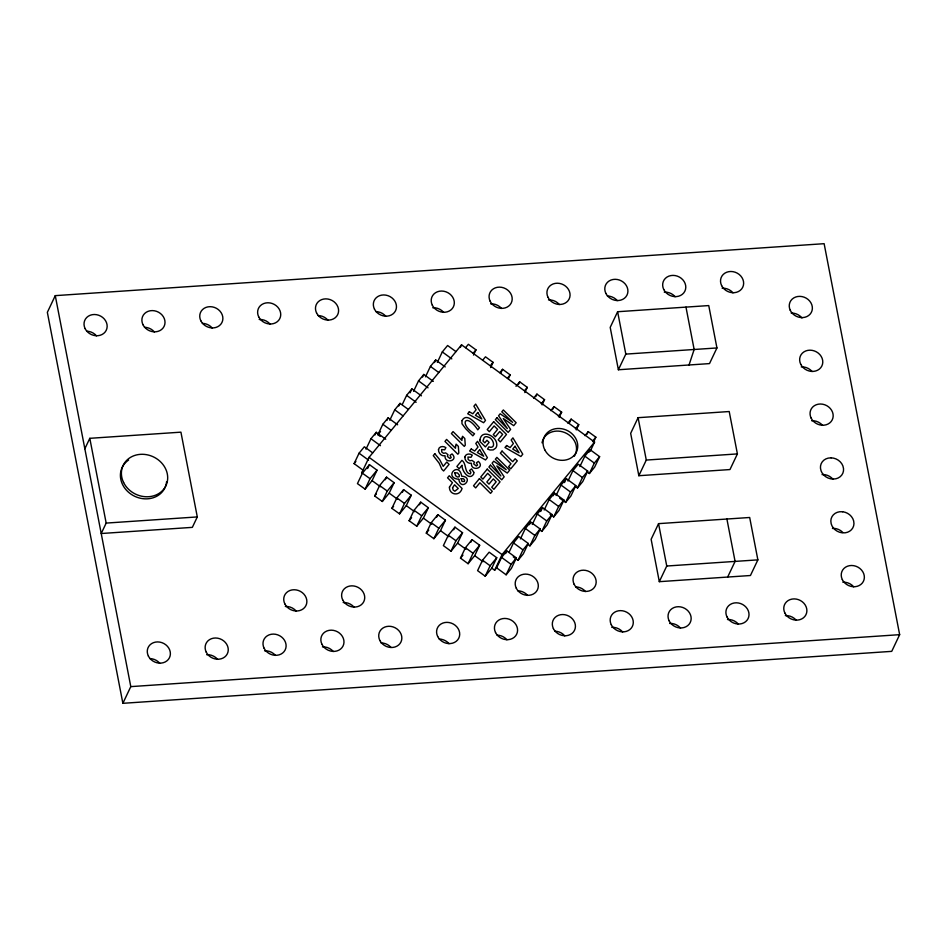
<?xml version="1.0" encoding="UTF-8"?>
<svg xmlns="http://www.w3.org/2000/svg" width="947" height="947" viewBox="0 0 947 947"><rect width="100%" height="100%" fill="white"/><g stroke="black" fill="none" stroke-linecap="round" stroke-linejoin="round"><path stroke-width="1.42" d="M689.037 364.986L694.151 349.49L685.971 307.112M55.269 295.642L47.35 312.332L122.873 703.313L891.731 651.358L899.65 634.668L824.127 243.687L55.269 295.642L130.793 686.622L122.873 703.313M84.851 448.76L89.799 438.319L180.924 432.163L197.296 516.932L192.348 527.361L101.222 533.516L106.171 523.087L89.799 438.319M363.612 470.576L354.107 463.628L359.067 453.199L364.346 446.771L372.668 452.844M366.004 449.162L370.952 438.733L376.243 432.305L385.749 439.254M375 434.91L376.243 432.305M380.268 436.437L377.9 434.697L382.848 424.268L388.14 417.84L397.633 424.789M590.241 451.222L594.574 442.095L461.556 344.826L369.058 457.342L361.636 472.979L362.95 471.381M386.897 420.444L388.14 417.84M362.405 473.192L357.445 483.621L365.104 489.126L372.088 480.626L377.036 470.197L369.437 464.634L362.405 473.192L370.052 478.685L365.104 489.126M389.785 420.231L394.745 409.802L400.025 403.375L408.346 409.447M367.578 468.552L369.437 464.634M398.794 405.979L400.025 403.375M402.297 404.464L406.63 395.337L411.921 388.897L421.427 395.846M410.063 392.816L411.921 388.897M413.579 391.3L418.527 380.872L423.818 374.432L433.312 381.381M422.575 377.048L423.818 374.432M425.463 376.835L430.423 366.406L435.703 359.967L445.208 366.915M434.472 362.583L435.703 359.967M437.36 362.37L442.308 351.929L447.6 345.501L455.909 351.586M374.669 495.991L379.617 485.562L386.542 477.146L394.141 482.698L389.181 493.127L382.316 501.484L374.669 495.991L376.397 493.884M385.299 479.75L386.542 477.146M382.316 501.484L387.276 491.055L394.141 482.698M460.313 347.442L461.556 344.826M391.88 508.361L396.84 497.921L403.635 489.646L411.247 495.21L406.287 505.639L399.539 513.854L391.88 508.361L393.585 506.29M402.404 492.251L403.635 489.646M473.5 355.066L475.974 349.857L468.374 344.294L465.616 347.656M399.539 513.854L404.487 503.425L411.247 495.21M409.104 520.72L414.052 510.291L420.74 502.159L428.34 507.71L423.392 518.139L416.751 526.212L409.104 520.72L411.602 517.666M419.509 504.763L420.74 502.159M490.605 367.578L493.079 362.358L485.48 356.806L482.721 360.156M416.751 526.212L421.699 515.784L428.34 507.71M500.726 373.225L502.585 369.306L510.184 374.87L508.326 378.776M426.28 533.125L431.24 522.697L437.845 514.659L445.445 520.223L440.497 530.651L433.88 538.689L426.28 533.125L428.766 530.119M436.603 517.263L437.845 514.659M433.88 538.689L438.84 528.248L445.445 520.223M518.447 384.423L519.678 381.819L527.29 387.37L524.804 392.591M448.345 535.197L443.385 545.638L450.985 551.19L457.59 543.152L462.55 532.723L454.951 527.171L448.345 535.197L455.945 540.761L450.985 551.19M453.708 529.775L454.951 527.171M535.706 396.722L536.949 394.118L544.549 399.67L542.075 404.89M460.491 558.138L465.439 547.709L472.044 539.672L479.656 545.235L474.696 555.664L468.09 563.702L460.491 558.138L462.965 555.131M470.813 542.276L472.044 539.672M468.09 563.702L473.038 553.261L479.656 545.235M552.811 409.234L554.042 406.618L561.654 412.182L559.168 417.39M482.544 560.21L477.596 570.65L485.195 576.202L491.801 568.164L496.749 557.736L489.149 552.172L482.544 560.21L490.144 565.773L485.195 576.202M491.801 568.164L494.642 570.248L502.076 554.599L594.574 442.095M617.622 311.729L610.199 327.378L618.379 369.756L709.504 363.601L716.938 347.951L708.747 305.573L617.622 311.729L625.813 354.107L618.379 369.756M496.63 567.845L501.579 557.404L506.87 550.976L516.364 557.925L511.416 568.366L506.124 574.793L496.63 567.845L494.642 570.248M505.627 553.593L506.87 550.976M569.289 423.037L571.148 419.13L578.747 424.682L576.273 429.902M509.143 552.077L513.475 542.939L518.755 536.511L528.26 543.46L523.312 553.888L518.021 560.328L513.274 556.848M520.412 538.914L525.36 528.473L530.651 522.046L540.157 528.994L535.197 539.423L529.918 545.863L527.538 544.123M529.409 524.662L530.651 522.046M506.124 574.793L511.084 564.353L516.364 557.925M532.309 524.449L537.257 514.008L542.548 507.58L552.042 514.529L547.094 524.958L541.802 531.397L539.435 529.657M540.69 511.498L541.921 508.882M518.021 560.328L522.969 549.887L528.26 543.46M544.194 509.983L549.153 499.543L554.433 493.115L563.938 500.063L558.979 510.492L553.699 516.92L550.136 514.316M553.202 495.719L554.433 493.115M529.918 545.863L534.866 535.422L540.157 528.994M556.09 495.506L561.038 485.077L566.33 478.649L575.835 485.598L570.875 496.027L565.596 502.455L559.653 498.122M587.01 434.247L588.253 431.631L595.852 437.194L593.378 442.403M564.471 482.568L566.33 478.649M541.802 531.397L546.762 520.957L552.042 514.529M567.987 481.04L572.935 470.612L578.226 464.184L587.72 471.133L582.772 481.561L577.481 487.989L575.113 486.261M553.699 516.92L558.647 506.491L563.938 500.063M579.872 466.575L584.832 456.146L590.111 449.718L599.617 456.667L594.657 467.096L589.377 473.524L586.998 471.795M588.88 452.323L590.111 449.718M565.596 502.455L570.544 492.026L575.835 485.598M577.481 487.989L582.441 477.56L587.72 471.133M589.377 473.524L594.325 463.095L599.617 456.667M638.089 417.686L630.666 433.335L638.846 475.714L729.971 469.558L737.405 453.909L729.214 411.531L638.089 417.686L646.28 460.064L638.846 475.714M658.556 523.644L651.134 539.293L659.313 581.671L750.438 575.516L757.872 559.866L749.681 517.488L658.556 523.644L666.747 566.022L659.313 581.671M727.663 577.054L735.085 561.405L726.905 519.027M354.107 463.628L355.871 461.485M377.9 434.697L380.54 431.477M370.052 478.685L377.036 470.197M473.216 353.207L475.974 349.857M490.321 365.72L493.079 362.358M499.815 372.668L502.585 369.306M507.426 378.22L510.184 374.87M515.997 386.293L519.678 381.819M524.52 390.732L527.29 387.37M533.646 398.131L536.949 394.118M541.246 403.694L544.549 399.67M550.74 410.643L554.042 406.618M455.945 540.761L462.55 532.723M558.339 416.195L561.654 412.182M567.845 423.143L571.148 419.13M575.445 428.707L578.747 424.682M584.95 435.656L588.253 431.631M490.144 565.773L496.749 557.736M592.55 441.207L595.852 437.194M822.055 474.636L823.192 474.53A11.838 10.334 25.4 0 1 833.017 479.3M625.813 354.107L716.938 347.951M646.28 460.064L737.405 453.909M106.171 523.087L197.296 516.932M666.747 566.022L757.872 559.866M130.793 686.622L899.65 634.668M832.449 528.45L834.709 528.438A11.838 10.334 25.4 0 1 842.818 532.463M379.617 485.562L387.276 491.055M396.84 497.921L404.487 503.425M414.052 510.291L421.699 515.784M442.308 351.929L451.814 358.877M584.832 456.146L594.325 463.095M430.423 366.406L438.733 372.479M572.935 470.612L582.441 477.56M418.527 380.872L428.032 387.82M561.038 485.077L570.544 492.026M406.63 395.337L416.135 402.286M549.153 499.543L558.647 506.491M394.745 409.802L403.055 415.875M537.257 514.008L546.762 520.957M382.848 424.268L391.158 430.34M525.36 528.473L534.866 535.422M370.952 438.733L380.457 445.682M513.475 542.939L522.969 549.887M369.058 457.342L502.076 554.599M359.067 453.199L368.561 460.147M501.579 557.404L511.084 564.353M431.24 522.697L438.84 528.248M465.439 547.709L473.038 553.261M372.088 480.626L380.398 486.711M389.181 493.127L397.503 499.211M406.287 505.639L414.597 511.711M423.392 518.139L431.702 524.224M440.497 530.651L448.807 536.724M457.59 543.152L465.912 549.236M474.696 555.664L483.006 561.737M542.027 442.817A17.756 15.495 25.4 0 1 564.874 432.601A17.756 15.495 25.4 0 1 574.308 456.217M490.653 303.845A11.838 10.334 25.4 0 1 501.543 308.473M791.171 313.055A11.838 10.334 25.4 0 1 801.943 317.955M149.851 658.603A11.838 10.334 25.4 0 1 159.747 663.255M722.111 288.196A11.838 10.334 25.4 0 1 733.002 292.836M548.526 299.927A11.838 10.334 25.4 0 1 559.405 304.567M801.245 366.903A11.838 10.334 25.4 0 1 812.124 371.532M811.638 420.728A11.838 10.334 25.4 0 1 822.529 425.357M432.791 307.751A11.838 10.334 25.4 0 1 443.681 312.38M375.923 311.634A11.838 10.334 25.4 0 1 385.82 316.298M607.382 295.997A11.838 10.334 25.4 0 1 617.278 300.649M842.83 582.204A11.838 10.334 25.4 0 1 853.721 586.832M166.613 481.621A23.675 20.656 25.4 0 1 132.935 495.376A23.675 20.656 25.4 0 1 128.614 460.041M611.762 627.34A11.838 10.334 25.4 0 1 622.653 631.969M727.485 619.516A11.838 10.334 25.4 0 1 738.376 624.144M517.784 590.798A11.838 10.334 25.4 0 1 527.668 595.45M575.646 586.88A11.838 10.334 25.4 0 1 585.53 591.544M664.249 292.114A11.838 10.334 25.4 0 1 675.14 296.742M439.171 639.047A11.838 10.334 25.4 0 1 449.056 643.7M322.442 646.896A11.838 10.334 25.4 0 1 333.332 651.524M264.58 650.802A11.838 10.334 25.4 0 1 275.47 655.431M343.193 602.552A11.838 10.334 25.4 0 1 354.083 607.181M285.331 606.471A11.838 10.334 25.4 0 1 296.21 611.099M144.477 327.283A11.838 10.334 25.4 0 1 154.361 331.935M202.338 323.365A11.838 10.334 25.4 0 1 212.235 328.029M318.062 315.552A11.838 10.334 25.4 0 1 327.958 320.204M381.049 642.954A11.838 10.334 25.4 0 1 391.028 647.417M86.615 331.19A11.838 10.334 25.4 0 1 96.499 335.854M206.718 654.708A11.838 10.334 25.4 0 1 217.609 659.349M669.624 623.434A11.838 10.334 25.4 0 1 680.514 628.062M785.347 615.609A11.838 10.334 25.4 0 1 796.238 620.238M554.895 631.223A11.838 10.334 25.4 0 1 564.791 635.875M497.033 635.129A11.838 10.334 25.4 0 1 506.929 639.793M259.206 319.482A11.838 10.334 25.4 0 1 270.096 324.123M438.485 449.612C438.248 452.974 441.562 456.572 445.043 455.767C444.321 464.527 459.2 460.763 452.039 453.921L450.038 455.341L451.186 457.579L449.967 458.537L447.363 456.418L447.967 454.631L445.67 452.891L443.539 453.317L441.787 451.991L441.586 449.553L444.676 449.801L445.895 447.671C443.527 445.777 439.029 446.167 438.485 449.612M464.859 457.093C464.622 460.467 467.936 464.066 471.417 463.249C470.683 472.008 485.574 468.244 478.401 461.402L476.4 462.834L477.56 465.072L476.341 466.019L473.737 463.9L474.34 462.112L472.044 460.372L469.913 460.798L468.161 459.484L467.96 457.034L471.038 457.283L472.269 455.152C469.901 453.258 465.403 453.649 464.859 457.093M473.784 472.304L473.784 473.843C469.381 481.561 461.544 470.718 462.041 465.249L459.165 468.753L456.88 466.469L461.911 460.349C466.788 463.379 464.113 473.275 470.363 473.938L470.919 472.328L469.558 470.529L471.57 468.895L473.784 472.304M458.798 479.3C460.976 492.357 474.909 477.087 461.686 476.211C459.023 460.325 442.817 477.655 458.798 479.3M479.94 440L479.904 441.444L485.397 446.913L489.102 442.403L486.959 440.272L484.84 442.853L482.946 440.947L484.13 437.703A3.007 2.628 25.4 0 1 487.859 437.017C493.517 437.727 496.773 449.576 488.806 446.901L487.539 449.056L490.001 450.003L493.15 449.92L495.577 448.203A6.901 6.025 25.4 0 0 496.725 443.741C495.979 435.727 481.36 428.766 479.94 440M455.59 446.073L455.471 448.251L446.605 439.42L444.96 441.409L457.851 454.229L458.833 453.021L458.348 446.345L456.111 444.119L455.59 446.073M462.029 438.248L461.911 440.414L453.045 431.583L451.411 433.572L464.29 446.392L465.273 445.185L464.788 438.508L462.55 436.283L462.029 438.248M452.559 487.705L453.199 490.073L454.856 491.221L458.253 488.463L454.56 484.793L452.559 487.705M449.434 487.125C449.162 495.056 459.828 496.761 462.065 488.474L449.257 475.737L447.552 477.809L452.441 482.674L449.434 487.125M461.982 420.622L461.982 423.771L465.829 428.861L472.837 435.821L474.542 433.75C458.597 424.398 465.214 411.4 477.785 429.808L479.49 427.736C476.081 424.149 466.883 411.756 461.982 420.622M454.844 472.79L455.566 475.678L457.377 477.051L459.236 476.72L459.319 475.039L457.519 472.944L454.844 472.79M461.13 478.661L461.97 481.407L464.409 481.514L464.61 480.176L463.521 478.744L461.13 478.661M434.827 453.731L433.276 455.614L439.207 463.261L441.823 469.215L443.61 470.99L449.079 464.338L446.759 462.029L443.22 466.35L439.609 459.544L434.827 453.731M469.333 411.767L467.711 413.732L483.597 422.729L485.491 420.432L475.643 404.085L473.891 406.216L476.104 409.779L472.825 413.78L469.333 411.767M477.762 412.49L475.453 415.295L481.786 418.988L477.762 412.49M471.239 449.008L469.629 450.973L485.515 459.97L487.397 457.661L477.548 441.326L475.796 443.456L478.022 447.02L474.731 451.021L471.239 449.008M493.683 421.711L487.208 429.583L489.35 431.702L494.121 425.913L497.589 429.37L493.304 434.59L495.435 436.721L499.732 431.501L502.644 434.401L498.205 439.787L500.347 441.918L506.491 434.448L493.683 421.711M496.926 417.769L495.364 419.663L508.172 432.4L510.622 429.417L503.271 418.527L513.712 425.665L516.151 422.705L503.342 409.968L501.803 411.838L512.635 422.326L500.182 413.792L498.56 415.769L507.343 428.577L496.926 417.769M479.667 449.73L477.359 452.524L483.692 456.229L479.667 449.73M479.454 478.578L473.536 485.775L475.666 487.906L479.892 482.769L490.558 493.387L492.262 491.315L479.454 478.578M487.232 469.12L480.756 476.992L482.899 479.111L487.669 473.322L491.138 476.791L486.841 481.999L488.983 484.13L493.28 478.91L496.181 481.81L491.753 487.196L493.896 489.327L500.04 481.857L487.232 469.12M490.463 465.178L488.912 467.072L501.721 479.809L504.171 476.826L496.82 465.936L507.261 473.074L509.687 470.114L496.879 457.377L495.34 459.248L506.172 469.736L493.73 461.213L492.109 463.178L500.892 475.986L490.463 465.178M502.052 451.092L500.347 453.163L511.001 463.781L508.61 466.693L510.753 468.824L517.287 460.881L515.144 458.75L512.706 461.71L502.052 451.092M506.609 445.54L504.988 447.505L520.874 456.501L522.768 454.205L512.919 437.869L511.167 440L513.381 443.563L510.102 447.564L506.609 445.54M515.038 446.262L512.729 449.067L519.063 452.773L515.038 446.262M831.111 457.839L828.163 458.123A11.838 10.334 25.4 0 0 820.469 468.161L821.096 470.919A11.838 10.334 25.4 0 0 832.898 479.075L835.858 478.791A11.838 10.334 25.4 0 0 843.54 468.753L842.925 465.995A11.838 10.334 25.4 0 0 831.111 457.839M842.629 511.747L839.634 511.759A11.838 10.334 25.4 0 0 830.827 520.957L831.17 523.727A11.838 10.334 25.4 0 0 842.167 532.818L845.174 532.806A11.838 10.334 25.4 0 0 853.969 523.608L853.638 520.838A11.838 10.334 25.4 0 0 842.629 511.747M544.762 449.789A17.756 15.495 25.4 0 0 574.746 454.702A17.756 15.495 25.4 0 0 561.678 428.719A17.756 15.495 25.4 0 0 544.762 449.789M842.321 579.6A11.838 10.334 25.4 0 0 862.303 583.056A11.838 10.334 25.4 0 0 853.768 565.679A11.838 10.334 25.4 0 0 842.321 579.6M258.709 316.878A11.838 10.334 25.4 0 0 278.678 320.335A11.838 10.334 25.4 0 0 270.144 302.957A11.838 10.334 25.4 0 0 258.709 316.878M374.432 309.053A11.838 10.334 25.4 0 0 394.402 312.522A11.838 10.334 25.4 0 0 385.879 295.133A11.838 10.334 25.4 0 0 374.432 309.053M490.155 301.229A11.838 10.334 25.4 0 0 510.137 304.697A11.838 10.334 25.4 0 0 501.602 287.32A11.838 10.334 25.4 0 0 490.155 301.229M85.112 328.609A11.838 10.334 25.4 0 0 105.093 332.077A11.838 10.334 25.4 0 0 96.558 314.688A11.838 10.334 25.4 0 0 85.112 328.609M142.973 324.703A11.838 10.334 25.4 0 0 162.955 328.159A11.838 10.334 25.4 0 0 154.42 310.782A11.838 10.334 25.4 0 0 142.973 324.703M200.835 320.784A11.838 10.334 25.4 0 0 220.817 324.253A11.838 10.334 25.4 0 0 212.282 306.864A11.838 10.334 25.4 0 0 200.835 320.784M316.57 312.972A11.838 10.334 25.4 0 0 336.54 316.428A11.838 10.334 25.4 0 0 328.005 299.051A11.838 10.334 25.4 0 0 316.57 312.972M548.017 297.322A11.838 10.334 25.4 0 0 567.999 300.791A11.838 10.334 25.4 0 0 559.464 283.402A11.838 10.334 25.4 0 0 548.017 297.322M605.879 293.416A11.838 10.334 25.4 0 0 625.86 296.873A11.838 10.334 25.4 0 0 617.326 279.495A11.838 10.334 25.4 0 0 605.879 293.416M432.294 305.147A11.838 10.334 25.4 0 0 452.264 308.604A11.838 10.334 25.4 0 0 443.741 291.226A11.838 10.334 25.4 0 0 432.294 305.147M148.359 656.022A11.838 10.334 25.4 0 0 168.329 659.479A11.838 10.334 25.4 0 0 159.794 642.102A11.838 10.334 25.4 0 0 148.359 656.022M206.221 652.104A11.838 10.334 25.4 0 0 226.191 655.573A11.838 10.334 25.4 0 0 217.668 638.183A11.838 10.334 25.4 0 0 206.221 652.104M379.925 640.598A11.838 10.334 25.4 0 0 399.93 643.652A11.838 10.334 25.4 0 0 390.993 626.417A11.838 10.334 25.4 0 0 379.925 640.598M284.822 603.855A11.838 10.334 25.4 0 0 304.804 607.323A11.838 10.334 25.4 0 0 296.269 589.934A11.838 10.334 25.4 0 0 284.822 603.855M342.696 599.948A11.838 10.334 25.4 0 0 362.665 603.405A11.838 10.334 25.4 0 0 354.131 586.027A11.838 10.334 25.4 0 0 342.696 599.948M264.083 648.198A11.838 10.334 25.4 0 0 284.053 651.654A11.838 10.334 25.4 0 0 275.53 634.277A11.838 10.334 25.4 0 0 264.083 648.198M321.944 644.28A11.838 10.334 25.4 0 0 341.914 647.748A11.838 10.334 25.4 0 0 333.391 630.359A11.838 10.334 25.4 0 0 321.944 644.28M437.668 636.467A11.838 10.334 25.4 0 0 457.65 639.923A11.838 10.334 25.4 0 0 449.115 622.546A11.838 10.334 25.4 0 0 437.668 636.467M574.142 584.299A11.838 10.334 25.4 0 0 594.112 587.767A11.838 10.334 25.4 0 0 585.589 570.378A11.838 10.334 25.4 0 0 574.142 584.299M516.281 588.217A11.838 10.334 25.4 0 0 536.251 591.674A11.838 10.334 25.4 0 0 527.728 574.296A11.838 10.334 25.4 0 0 516.281 588.217M611.265 624.736A11.838 10.334 25.4 0 0 631.235 628.192A11.838 10.334 25.4 0 0 622.7 610.815A11.838 10.334 25.4 0 0 611.265 624.736M669.127 620.818A11.838 10.334 25.4 0 0 689.096 624.286A11.838 10.334 25.4 0 0 680.573 606.897A11.838 10.334 25.4 0 0 669.127 620.818M553.403 628.642A11.838 10.334 25.4 0 0 573.373 632.099A11.838 10.334 25.4 0 0 564.838 614.721A11.838 10.334 25.4 0 0 553.403 628.642M495.53 632.549A11.838 10.334 25.4 0 0 515.511 636.017A11.838 10.334 25.4 0 0 506.976 618.628A11.838 10.334 25.4 0 0 495.53 632.549M721.614 285.592A11.838 10.334 25.4 0 0 741.584 289.048A11.838 10.334 25.4 0 0 733.049 271.671A11.838 10.334 25.4 0 0 721.614 285.592M790.2 310.178A11.838 10.334 25.4 0 0 810.123 314.155A11.838 10.334 25.4 0 0 802.121 296.612A11.838 10.334 25.4 0 0 790.2 310.178M811.141 418.112A11.838 10.334 25.4 0 0 831.111 421.581A11.838 10.334 25.4 0 0 822.576 404.191A11.838 10.334 25.4 0 0 811.141 418.112M800.736 364.287A11.838 10.334 25.4 0 0 820.718 367.756A11.838 10.334 25.4 0 0 812.183 350.366A11.838 10.334 25.4 0 0 800.736 364.287M663.752 289.498A11.838 10.334 25.4 0 0 683.722 292.966A11.838 10.334 25.4 0 0 675.187 275.577A11.838 10.334 25.4 0 0 663.752 289.498M726.988 616.911A11.838 10.334 25.4 0 0 746.958 620.368A11.838 10.334 25.4 0 0 738.435 602.99A11.838 10.334 25.4 0 0 726.988 616.911M784.85 612.993A11.838 10.334 25.4 0 0 804.832 616.461A11.838 10.334 25.4 0 0 796.297 599.084A11.838 10.334 25.4 0 0 784.85 612.993M123.595 482.508A23.675 20.656 25.4 0 0 163.547 489.433A23.675 20.656 25.4 0 0 146.489 454.667A23.675 20.656 25.4 0 0 123.595 482.508"/></g></svg>
